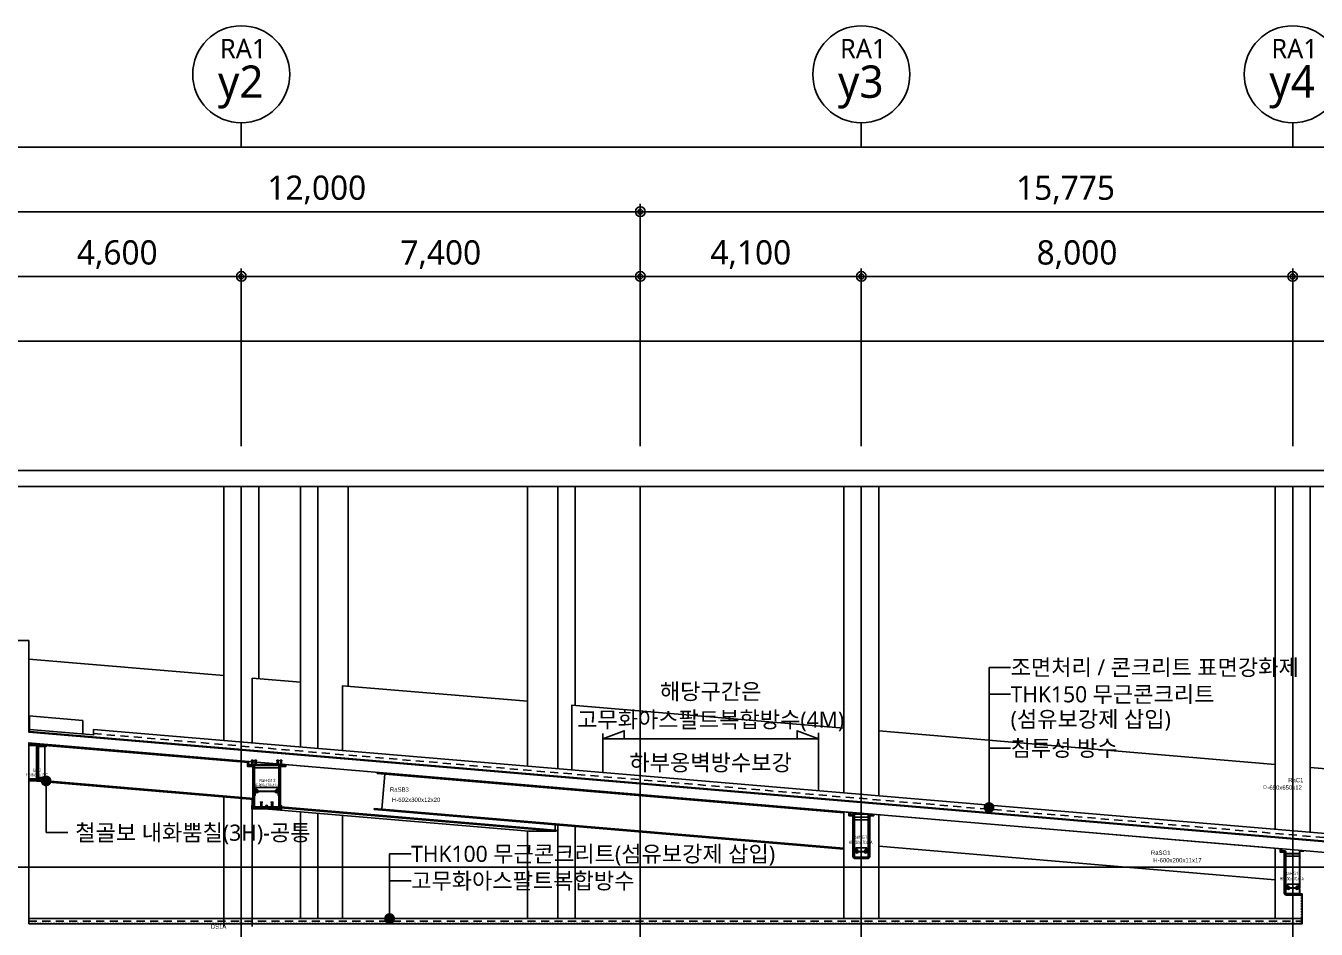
# Model space of a CAD drawing. Header units: millimetres. Extents: x 0 to 244676, y -5263 to 84354.
# Drawn here: x 154304 to 178236, y 66731 to 83491 of the extents above; entities that cross this region are included whole.
import ezdxf
from ezdxf.enums import TextEntityAlignment as Align

# ---------------------------------------------------------------- set-up
doc = ezdxf.new("R2010")
doc.units = ezdxf.units.MM
doc.header["$LTSCALE"] = 100
doc.header["$MEASUREMENT"] = 0
doc.header["$PDSIZE"] = -10
for name, pattern in [('CENTER', [2, 1.25, -0.25, 0.25, -0.25]), ('HID', [2.5, 1.5, -1]), ('HIDDEN', [9.525, 6.35, -3.175])]:
    doc.linetypes.add(name, pattern=pattern)
doc.layers.get('0').update_dxf_attribs({"linetype": 'CONTINUOUS'})
doc.layers.get('Defpoints').update_dxf_attribs({"color": 171, "linetype": 'CONTINUOUS'})
for name, color, linetype in [('251', 251, 'CONTINUOUS'), ('BOLT', 6, 'CONTINUOUS'), ('cen', 14, 'CONTINUOUS'), ('CEN(ST)', 1, 'CENTER'), ('CON', 2, 'CONTINUOUS'), ('DIM', 7, 'CONTINUOUS'), ('ELE-6', 8, 'CONTINUOUS'), ('ELE6', 8, 'CONTINUOUS'), ('FIN', 8, 'CONTINUOUS'), ('FIN(내화피복)', 8, 'CONTINUOUS'), ('HAT-252', 252, 'CONTINUOUS'), ('HF', 3, 'CONTINUOUS'), ('LED', 7, 'CONTINUOUS'), ('NDIM', 7, 'CONTINUOUS'), ('plate', 8, 'CONTINUOUS'), ('R', 3, 'CONTINUOUS'), ('SASAC 도면번호', 6, 'CONTINUOUS'), ('STEEL', 5, 'CONTINUOUS'), ('STUD', 6, 'CONTINUOUS'), ('SYM', 7, 'CONTINUOUS'), ('SYM(AXIS)', 7, 'CONTINUOUS'), ('TEXT(AXIS)', 2, 'CONTINUOUS'), ('TEXT(MIN)', 7, 'CONTINUOUS'), ('W', 7, 'CONTINUOUS'), ('wire-meshes', 1, 'CONTINUOUS')]:
    doc.layers.add(name, color=color, linetype=linetype)
doc.styles.add('CGS', font='cgse', dxfattribs={"bigfont": 'cgs'})
doc.styles.add('TE', font='malgun_0.ttf')
doc.styles.add('나눔바른고딕', font='NanumBarunGothic.ttf')
doc.dimstyles.new('BA', dxfattribs={"dimscale": 500, "dimtxt": 3, "dimasz": 1, "dimexe": 1, "dimexo": 5, "dimgap": 0.9, "dimtad": 1, "dimdec": 0, "dimdsep": 46, "dimlunit": 6, "dimtxsty": 'TE', "dimblk": 'DDD', "dimcen": 2.5, "dimclrd": 256, "dimclre": 256, "dimclrt": 3, "dimazin": 2, "dimtfac": 1, "dimtdec": 0, "dimtix": 1, "dimtmove": 2, "dimatfit": 3, "dimldrblk": 'DDD', "dimfxl": 1, "dimtolj": 1, "dimtzin": 0, "dimarcsym": 2})
doc.dimstyles.new('NDIM 1200', dxfattribs={"dimscale": 500, "dimtxt": 3, "dimasz": 1, "dimexe": 2, "dimexo": 2, "dimgap": 1, "dimtad": 1, "dimdec": 0, "dimdsep": 46, "dimtxsty": 'CGS', "dimblk": 'DOT0', "dimcen": 1, "dimdle": 8, "dimclrd": 2, "dimclre": 2, "dimclrt": 2, "dimadec": 0, "dimazin": 0, "dimtfac": 1, "dimtdec": 0, "dimtix": 1, "dimtmove": 2, "dimatfit": 3, "dimldrblk": 'DOT0', "dimfxl": 1, "dimtolj": 1, "dimtzin": 0, "dimlwd": -1, "dimlwe": -1, "dimarcsym": 0})

# ---------------------------------------------------------------- blocks, each defined once
blk = doc.blocks.new('*U152')
at = {"layer": 'Defpoints'}
for p, q in [((-150, 309), (-150, -309)), ((150, -309), (150, 309)), ((-6, 0), (6, 0))]:
    blk.add_line(p, q, dxfattribs=at)
at = {"layer": 'STEEL', "color": 0, "linetype": 'ByBlock', "ltscale": 0.5}
for p, q in [((-6, 309), (-150, 309)), ((-6, -309), (-6, 309)), ((150, 309), (6, 309)), ((6, 309), (6, -309)), ((-150, -309), (-6, -309)), ((6, -309), (150, -309))]:
    blk.add_line(p, q, dxfattribs=at)
for points in [[(-150, 309), (-150, 329), (150, 329), (150, 309)], [(150, -309), (150, -329), (-150, -329), (-150, -309)]]:
    blk.add_lwpolyline(points, dxfattribs=at)
blk = doc.blocks.new('RaSG2-SEC')
at = {"layer": 'HF'}
blk.add_blockref('*U152', (0, -329), dxfattribs=at)
at = {"layer": 'Defpoints', "style": 'TE', "width": 0.5}
for s, p in [('RaSG2', (2, -481)), ('H-658x300x12x20', (2, -561))]:
    blk.add_text(s, height=60, dxfattribs=at).set_placement(p, align=Align.MIDDLE_CENTER)
blk = doc.blocks.new('DOT0')
blk.add_line((-3, 0), (3, 0))
at = {"color": 6}
blk.add_circle((0, 0), 0.75, dxfattribs=at)
blk = doc.blocks.new('DDD')
at = {"layer": 'DIM', "color": 0}
for p, q in [((-1, 0), (1, 0)), ((0, -1), (0, 1))]:
    blk.add_line(p, q, dxfattribs=at)
for radius in [0.6, 0.3]:
    blk.add_circle((0, 0), radius, dxfattribs=at)
blk = doc.blocks.new('*D214')
at = {"layer": 'Defpoints', "color": 0, "ltscale": 0.4, "transparency": 16777216}
for p in [(177800, 78841), (177800, 74941), (181475, 74941)]:
    blk.add_point(p, dxfattribs=at)
at = {"layer": 'NDIM', "lineweight": -2, "ltscale": 0.4, "transparency": 16777216}
for p, q in [((177800, 75691), (177800, 78991)), ((181475, 75691), (181475, 78991)), ((181325, 78841), (177950, 78841))]:
    blk.add_line(p, q, dxfattribs=at)
at = {"layer": 'NDIM', "lineweight": -2, "ltscale": 0.4, "transparency": 16777216, "xscale": 150, "yscale": 150, "zscale": 150, "rotation": 180}
blk.add_blockref('DDD', (177800, 78841), dxfattribs=at)
at = {"layer": 'NDIM', "lineweight": -2, "ltscale": 0.4, "transparency": 16777216, "xscale": 150, "yscale": 150, "zscale": 150}
blk.add_blockref('DDD', (181475, 78841), dxfattribs=at)
at = {"layer": 'NDIM', "color": 3, "ltscale": 0.4, "transparency": 16777216, "insert": (179637, 79246), "char_height": 450, "attachment_point": 5, "style": 'TE'}
blk.add_mtext('\\A1;3,675', dxfattribs=at)
blk = doc.blocks.new('*D215')
at = {"layer": 'Defpoints', "color": 0, "ltscale": 0.4, "transparency": 16777216}
for p in [(165700, 78841), (165700, 74941), (169800, 74941)]:
    blk.add_point(p, dxfattribs=at)
at = {"layer": 'NDIM', "lineweight": -2, "ltscale": 0.4, "transparency": 16777216}
for p, q in [((165700, 75691), (165700, 78991)), ((169800, 75691), (169800, 78991)), ((169650, 78841), (165850, 78841))]:
    blk.add_line(p, q, dxfattribs=at)
at = {"layer": 'NDIM', "lineweight": -2, "ltscale": 0.4, "transparency": 16777216, "xscale": 150, "yscale": 150, "zscale": 150, "rotation": 180}
blk.add_blockref('DDD', (165700, 78841), dxfattribs=at)
at = {"layer": 'NDIM', "lineweight": -2, "ltscale": 0.4, "transparency": 16777216, "xscale": 150, "yscale": 150, "zscale": 150}
blk.add_blockref('DDD', (169800, 78841), dxfattribs=at)
at = {"layer": 'NDIM', "color": 3, "ltscale": 0.4, "transparency": 16777216, "insert": (167750, 79247), "char_height": 450, "attachment_point": 5, "style": 'TE'}
blk.add_mtext('\\A1;4,100', dxfattribs=at)
blk = doc.blocks.new('*D217')
at = {"layer": 'Defpoints', "color": 0, "ltscale": 0.4, "transparency": 16777216}
for p in [(165700, 78841), (158300, 74941), (165700, 74941)]:
    blk.add_point(p, dxfattribs=at)
at = {"layer": 'NDIM', "lineweight": -2, "ltscale": 0.4, "transparency": 16777216}
for p, q in [((158300, 75691), (158300, 78991)), ((165700, 75691), (165700, 78991)), ((158450, 78841), (165550, 78841))]:
    blk.add_line(p, q, dxfattribs=at)
at = {"layer": 'NDIM', "lineweight": -2, "ltscale": 0.4, "transparency": 16777216, "xscale": 150, "yscale": 150, "zscale": 150, "rotation": 180}
blk.add_blockref('DDD', (158300, 78841), dxfattribs=at)
at = {"layer": 'NDIM', "lineweight": -2, "ltscale": 0.4, "transparency": 16777216, "xscale": 150, "yscale": 150, "zscale": 150}
blk.add_blockref('DDD', (165700, 78841), dxfattribs=at)
at = {"layer": 'NDIM', "color": 3, "ltscale": 0.4, "transparency": 16777216, "insert": (162000, 79246), "char_height": 450, "attachment_point": 5, "style": 'TE'}
blk.add_mtext('\\A1;7,400', dxfattribs=at)
blk = doc.blocks.new('*D218')
at = {"layer": 'Defpoints', "color": 0, "ltscale": 0.4, "transparency": 16777216}
for p in [(153700, 78841), (153700, 74941), (158300, 74941)]:
    blk.add_point(p, dxfattribs=at)
at = {"layer": 'NDIM', "lineweight": -2, "ltscale": 0.4, "transparency": 16777216}
for p, q in [((153700, 75691), (153700, 78991)), ((158300, 75691), (158300, 78991)), ((158150, 78841), (153850, 78841))]:
    blk.add_line(p, q, dxfattribs=at)
at = {"layer": 'NDIM', "lineweight": -2, "ltscale": 0.4, "transparency": 16777216, "xscale": 150, "yscale": 150, "zscale": 150, "rotation": 180}
blk.add_blockref('DDD', (153700, 78841), dxfattribs=at)
at = {"layer": 'NDIM', "lineweight": -2, "ltscale": 0.4, "transparency": 16777216, "xscale": 150, "yscale": 150, "zscale": 150}
blk.add_blockref('DDD', (158300, 78841), dxfattribs=at)
at = {"layer": 'NDIM', "color": 3, "ltscale": 0.4, "transparency": 16777216, "insert": (156000, 79246), "char_height": 450, "attachment_point": 5, "style": 'TE'}
blk.add_mtext('\\A1;4,600', dxfattribs=at)
blk = doc.blocks.new('*D219')
at = {"layer": 'Defpoints', "color": 0, "ltscale": 0.4, "transparency": 16777216}
for p in [(153700, 80041), (153700, 74941), (165700, 74941)]:
    blk.add_point(p, dxfattribs=at)
at = {"layer": 'NDIM', "lineweight": -2, "ltscale": 0.4, "transparency": 16777216}
for p, q in [((153700, 75691), (153700, 80191)), ((165700, 75691), (165700, 80191)), ((165550, 80041), (153850, 80041))]:
    blk.add_line(p, q, dxfattribs=at)
at = {"layer": 'NDIM', "lineweight": -2, "ltscale": 0.4, "transparency": 16777216, "xscale": 150, "yscale": 150, "zscale": 150, "rotation": 180}
blk.add_blockref('DDD', (153700, 80041), dxfattribs=at)
at = {"layer": 'NDIM', "lineweight": -2, "ltscale": 0.4, "transparency": 16777216, "xscale": 150, "yscale": 150, "zscale": 150}
blk.add_blockref('DDD', (165700, 80041), dxfattribs=at)
at = {"layer": 'NDIM', "color": 3, "ltscale": 0.4, "transparency": 16777216, "insert": (159700, 80447), "char_height": 450, "attachment_point": 5, "style": 'TE'}
blk.add_mtext('\\A1;12,000', dxfattribs=at)
blk = doc.blocks.new('A$C2F20087E')
at = {"layer": 'SYM(AXIS)'}
blk.add_line((600, 0), (600, 300), dxfattribs=at)
blk.add_circle((600, 900), 600, dxfattribs=at)
blk = doc.blocks.new('*D228')
at = {"layer": 'Defpoints', "color": 0, "ltscale": 0.4, "transparency": 16777216}
for p in [(165700, 80041), (165700, 74941), (181475, 74941)]:
    blk.add_point(p, dxfattribs=at)
at = {"layer": 'NDIM', "lineweight": -2, "ltscale": 0.4, "transparency": 16777216}
for p, q in [((165700, 75691), (165700, 80191)), ((181475, 75691), (181475, 80191)), ((181325, 80041), (165850, 80041))]:
    blk.add_line(p, q, dxfattribs=at)
at = {"layer": 'NDIM', "lineweight": -2, "ltscale": 0.4, "transparency": 16777216, "xscale": 150, "yscale": 150, "zscale": 150, "rotation": 180}
blk.add_blockref('DDD', (165700, 80041), dxfattribs=at)
at = {"layer": 'NDIM', "lineweight": -2, "ltscale": 0.4, "transparency": 16777216, "xscale": 150, "yscale": 150, "zscale": 150}
blk.add_blockref('DDD', (181475, 80041), dxfattribs=at)
at = {"layer": 'NDIM', "color": 3, "ltscale": 0.4, "transparency": 16777216, "insert": (173587, 80447), "char_height": 450, "attachment_point": 5, "style": 'TE'}
blk.add_mtext('\\A1;15,775', dxfattribs=at)
blk = doc.blocks.new('*D229')
at = {"layer": 'Defpoints', "color": 0, "ltscale": 0.4, "transparency": 16777216}
for p in [(169800, 78841), (169800, 74941), (177800, 74941)]:
    blk.add_point(p, dxfattribs=at)
at = {"layer": 'NDIM', "lineweight": -2, "ltscale": 0.4, "transparency": 16777216}
for p, q in [((169800, 75691), (169800, 78991)), ((177800, 75691), (177800, 78991)), ((177650, 78841), (169950, 78841))]:
    blk.add_line(p, q, dxfattribs=at)
at = {"layer": 'NDIM', "lineweight": -2, "ltscale": 0.4, "transparency": 16777216, "xscale": 150, "yscale": 150, "zscale": 150, "rotation": 180}
blk.add_blockref('DDD', (169800, 78841), dxfattribs=at)
at = {"layer": 'NDIM', "lineweight": -2, "ltscale": 0.4, "transparency": 16777216, "xscale": 150, "yscale": 150, "zscale": 150}
blk.add_blockref('DDD', (177800, 78841), dxfattribs=at)
at = {"layer": 'NDIM', "color": 3, "ltscale": 0.4, "transparency": 16777216, "insert": (173800, 79246), "char_height": 450, "attachment_point": 5, "style": 'TE'}
blk.add_mtext('\\A1;8,000', dxfattribs=at)
blk = doc.blocks.new('*U162')
at = {"layer": 'BOLT'}
for p, q in [((-20, 0), (20, 0)), ((-20, 0), (-20, -4)), ((-17, 18), (17, 18)), ((20, 0), (20, -4)), ((-20, -4), (20, -4)), ((-18, -19), (-18, -6)), ((-14, -4), (14, -4)), ((-14, -20), (14, -20)), ((-10, -20), (-10, -31)), ((-10, -31), (-8, -33)), ((-10, -31), (10, -31)), ((-9, -19), (-9, -6)), ((-8, -33), (8, -33)), ((10, -31), (8, -33)), ((9, -19), (9, -6)), ((10, -20), (10, -31)), ((18, -19), (18, -6))]:
    blk.add_line(p, q, dxfattribs=at)
at = {"layer": 'BOLT', "linetype": 'HIDDEN'}
for p, q in [((-10, 18), (-10, 0)), ((10, 18), (10, 0))]:
    blk.add_line(p, q, dxfattribs=at)
at = {"layer": 'BOLT'}
for centre, radius, start, end in [((0, 13), 17.6, 15.5187, 164.4813), ((-14, -11), 6.71, 47.8966, 132.1034), ((-14, -14), 6.71, 227.8966, 312.1034), ((0, -29), 24.2, 68.2132, 111.7868), ((0, 4), 24.2, 248.2132, 291.7868), ((14, -11), 6.71, 47.8966, 132.1034), ((14, -14), 6.71, 227.8966, 312.1034)]:
    blk.add_arc(centre, radius, start, end, dxfattribs=at)
at = {"layer": 'cen'}
blk.add_line((0, 36), (0, -38), dxfattribs=at)
blk = doc.blocks.new('*U144')
at = {"layer": 'Defpoints'}
blk.add_point((0, 0), dxfattribs=at)
at = {"layer": 'HF'}
for p, q in [((-209, 0), (-147, 0)), ((-209, 0), (-209, -6)), ((209, 0), (147, 0)), ((209, 0), (209, -6)), ((-209, -6), (-147, -6)), ((-135, -18), (-135, -682)), ((-129, -18), (-129, -682)), ((129, -18), (129, -682)), ((135, -18), (135, -682)), ((209, -6), (147, -6)), ((-117, -694), (-55, -694)), ((-117, -700), (-55, -700)), ((-117, -706), (-55, -706)), ((-55, -694), (-55, -700)), ((-55, -700), (-55, -706)), ((117, -694), (55, -694)), ((55, -694), (55, -700)), ((117, -700), (55, -700)), ((55, -700), (55, -706)), ((117, -706), (55, -706)), ((-135, -718), (-135, -782)), ((-129, -718), (-129, -782)), ((-117, -794), (117, -794)), ((-117, -800), (117, -800)), ((129, -718), (129, -782)), ((135, -718), (135, -782))]:
    blk.add_line(p, q, dxfattribs=at)
for centre, radius, start, end in [((-147, -18), 18, 360, 450), ((147, -18), 18, 90, 180), ((-147, -18), 12, 360, 450), ((147, -18), 12, 90, 180), ((-117, -682), 18, 180, 270), ((-117, -718), 18, 90, 180), ((-117, -682), 12, 180, 270), ((-117, -718), 12, 90, 180), ((117, -682), 12, 270, 360), ((117, -682), 18, 270, 360), ((117, -718), 18, 0, 90), ((117, -718), 12, 0, 90), ((-117, -782), 18, 180, 270), ((-117, -782), 12, 180, 270), ((117, -782), 12, 270, 360), ((117, -782), 18, 270, 360)]:
    blk.add_arc(centre, radius, start, end, dxfattribs=at)
blk = doc.blocks.new('RaHG11-SEC')
at = {"layer": 'plate'}
for p, q in [((129, -50), (-129, -50)), ((129, -54), (-129, -54)), ((129, -100), (-129, -100)), ((-105, -694), (-105, -619)), ((-105, -619), (105, -619)), ((105, -694), (105, -619))]:
    blk.add_line(p, q, dxfattribs=at)
for points in [[(-105, -688), (105, -688)], [(105, -694), (-105, -694)]]:
    blk.add_lwpolyline(points, dxfattribs=at)
at = {"layer": 'BOLT', "rotation": 179.9999999999832}
for p in [(-80, -688), (80, -688)]:
    blk.add_blockref('*U162', p, dxfattribs=at)
at = {"layer": 'HF'}
blk.add_blockref('*U144', (0, 0), dxfattribs=at)
at = {"layer": 'Defpoints', "style": '나눔바른고딕'}
blk.add_text('RaHG11', height=60, dxfattribs=at).set_placement((3, -468), align=Align.BOTTOM_CENTER)
at = {"layer": 'Defpoints', "style": '나눔바른고딕', "width": 0.6}
blk.add_text('HF-800x270x8-A', height=60, dxfattribs=at).set_placement((-15, -567), align=Align.BOTTOM_CENTER)
blk = doc.blocks.new('SB16')
at = {"layer": 'STUD'}
for p, q in [((-8, 0), (-8, 70)), ((8, 0), (8, 70))]:
    blk.add_line(p, q, dxfattribs=at)
blk.add_lwpolyline([(-15, 70), (-15, 80), (14, 80), (14, 70)], close=True, dxfattribs=at)
blk = doc.blocks.new('*U166')
for p, q in [((-135, 0), (-335, 0)), ((-335, 0), (-335, -12)), ((-135, -12), (-135, 0)), ((335, 0), (135, 0)), ((135, 0), (135, -12)), ((335, -12), (335, 0)), ((-335, -12), (-135, -12)), ((135, -12), (335, -12))]:
    blk.add_line(p, q)
at = {"linetype": 'ByBlock'}
for points in [[(-235, -785), (-223, -785), (-223, -12), (-235, -12)], [(223, -785), (235, -785), (235, -12), (223, -12)]]:
    blk.add_lwpolyline(points, close=True, dxfattribs=at)
blk.add_lwpolyline([(-255, -800), (255, -800), (255, -785), (-255, -785)], close=True)
at = {"layer": 'Defpoints'}
blk.add_point((0, 0), dxfattribs=at)
blk = doc.blocks.new('*U132')
at = {"layer": 'BOLT'}
for p, q in [((-20, 0), (20, 0)), ((-20, 0), (-20, -4)), ((-17, 15), (17, 15)), ((20, 0), (20, -4)), ((-20, -4), (20, -4)), ((-18, -19), (-18, -6)), ((-14, -4), (14, -4)), ((-14, -20), (14, -20)), ((-10, -20), (-10, -31)), ((-10, -31), (-8, -33)), ((-10, -31), (10, -31)), ((-9, -19), (-9, -6)), ((-8, -33), (8, -33)), ((10, -31), (8, -33)), ((9, -19), (9, -6)), ((10, -20), (10, -31)), ((18, -19), (18, -6))]:
    blk.add_line(p, q, dxfattribs=at)
at = {"layer": 'BOLT', "linetype": 'HIDDEN'}
for p, q in [((-10, 15), (-10, 0)), ((10, 15), (10, 0))]:
    blk.add_line(p, q, dxfattribs=at)
at = {"layer": 'BOLT'}
for centre, radius, start, end in [((0, 10), 17.6, 15.5187, 164.4813), ((-14, -11), 6.71, 47.8966, 132.1034), ((-14, -14), 6.71, 227.8966, 312.1034), ((0, -29), 24.2, 68.2132, 111.7868), ((0, 4), 24.2, 248.2132, 291.7868), ((14, -11), 6.71, 47.8966, 132.1034), ((14, -14), 6.71, 227.8966, 312.1034)]:
    blk.add_arc(centre, radius, start, end, dxfattribs=at)
at = {"layer": 'cen'}
blk.add_line((0, 33), (0, -38), dxfattribs=at)
blk = doc.blocks.new('W')
at = {"layer": 'W'}
h = blk.add_hatch(color=256, dxfattribs=at)
h.dxf.hatch_style = 1
edge = h.paths.add_edge_path()
edge.add_line((0, 0), (0, 7.5))
edge.add_arc((0, 0), 7.5, 90, 180)
edge.add_line((-7.5, 0), (0, 0))
blk.add_lwpolyline([(0, 0), (0, 7.5, 0.4142136), (-7.5, 0)], format="xyb", close=True, dxfattribs=at)
blk = doc.blocks.new('*U131')
at = {"layer": 'STUD', "color": 0, "linetype": 'ByBlock'}
for p, q in [((0, 11), (-80, 11)), ((0, -11), (-80, -11))]:
    blk.add_line(p, q, dxfattribs=at)
blk.add_lwpolyline([(-80, -17), (-90, -17), (-90, 17), (-80, 17)], close=True, dxfattribs=at)
blk = doc.blocks.new('R')
at = {"layer": 'R', "const_width": 15}
blk.add_lwpolyline([(-7.5, -15, 1), (7.5, -15, 1)], format="xyb", close=True, dxfattribs=at)
at = {"layer": 'R'}
blk.add_circle((0, -15), 15, dxfattribs=at)
blk = doc.blocks.new('*U167')
at = {"layer": 'plate'}
h = blk.add_hatch(color=256, dxfattribs=at)
h.dxf.hatch_style = 1
edge = h.paths.add_edge_path()
edge.add_line((-223, -575), (-223, -583))
edge.add_arc((-232, -567), 18.2, 300.2401, 362.539)
edge.add_arc((-225, -564), 10.7, 278.6843, 351.3157, ccw=False)
h = blk.add_hatch(color=256, dxfattribs=at)
h.dxf.hatch_style = 1
edge = h.paths.add_edge_path()
edge.add_line((223, -575), (223, -583))
edge.add_arc((232, -567), 18.2, 177.461, 239.7599, ccw=False)
edge.add_arc((225, -564), 10.7, 188.6843, 261.3157)
at = {"layer": 'Defpoints'}
for p in [(0, 0), (-235, -20), (235, -20), (0, -785), (0, -800)]:
    blk.add_point(p, dxfattribs=at)
at = {"layer": 'plate'}
for p, q in [((223, -12), (-223, -12)), ((223, -12), (-223, -12)), ((223, -12), (-223, -12)), ((223, -16), (-223, -16)), ((223, -16), (-223, -16)), ((223, -16), (-223, -16)), ((223, -62), (-223, -62)), ((223, -62), (-223, -62)), ((223, -62), (-223, -62)), ((203, -425), (-203, -425)), ((-203, -500), (-203, -425)), ((203, -425), (203, -500)), ((203, -494), (-203, -494)), ((203, -500), (-203, -500))]:
    blk.add_line(p, q, dxfattribs=at)
for points in [[(-205, -509), (-157, -509, 0.414214), (-148, -500), (-223, -500), (-223, -575, 0.414214), (-214, -566), (-214, -518, -0.414214)], [(-223, -575), (-223, -583, 0.278729), (-214, -566, -0.327968)], [(205, -509), (157, -509, -0.414214), (148, -500), (223, -500), (223, -575, -0.414214), (214, -566), (214, -518, 0.414214)], [(223, -575), (223, -583, -0.278729), (214, -566, 0.327968)]]:
    blk.add_lwpolyline(points, format="xyb", close=True, dxfattribs=at)
at = {"layer": 'BOLT', "xscale": -1, "rotation": 180}
blk.add_blockref('*U132', (-183, -494), dxfattribs=at)
at = {"layer": 'BOLT', "rotation": 180}
blk.add_blockref('*U132', (183, -494), dxfattribs=at)
at = {"layer": 'plate', "xscale": -1}
blk.add_blockref('W', (-223, -500), dxfattribs=at)
at = {"layer": 'plate', "rotation": 270}
for p in [(-100, -785), (100, -785)]:
    blk.add_blockref('*U131', p, dxfattribs=at)
at = {"layer": 'plate'}
blk.add_blockref('W', (223, -500), dxfattribs=at)
at = {"layer": 'plate', "xscale": -1.066666666666665, "yscale": 1.066666666666665, "zscale": 1.066666666666665, "rotation": 180}
blk.add_blockref('R', (0, -785), dxfattribs=at)
blk = doc.blocks.new('RaHG12-SEC')
blk.add_blockref('*U167', (0, 0))
at = {"layer": 'HF'}
blk.add_blockref('*U166', (0, 0), dxfattribs=at)
at = {"layer": 'STUD'}
for p in [(-265, 0), (-205, 0), (205, 0), (265, 0)]:
    blk.add_blockref('SB16', p, dxfattribs=at)
at = {"layer": 'Defpoints', "style": '나눔바른고딕', "width": 0.6}
blk.add_text('BHF-800x470x12x12', height=60, dxfattribs=at).set_placement((-1, -432), align=Align.BOTTOM_CENTER)
at = {"layer": 'Defpoints', "style": '나눔바른고딕'}
blk.add_text('RaHG12', height=60, dxfattribs=at).set_placement((13, -294), align=Align.MIDDLE_CENTER)

msp = doc.modelspace()

# ---------------------------------------------------------------- hatches: boundary and pattern name
at = {"layer": 'HAT-252', "ltscale": 10000}
h = msp.add_hatch(dxfattribs=at)
h.set_pattern_fill('ANSI37', color=256, scale=3000)
edge = h.paths.add_edge_path()
edge.add_line((216500, 67229), (216500, 53009))
edge.add_line((216500, 53009), (143300, 53009))
edge.add_line((143300, 53009), (143300, 56569))
edge.add_line((143300, 56569), (153934.6, 56569))
edge.add_line((153934.6, 56569), (154685.2, 57869))
edge.add_line((154685.2, 57869), (180663, 57869))
edge.add_line((180663, 57869), (181240.4, 56869))
edge.add_line((181240.4, 56869), (195468.4, 56869))
edge.add_line((195468.4, 56869), (196565.4, 54969))
edge.add_line((196565.4, 54969), (198700, 54969))
edge.add_line((198700, 54969), (198700, 55029))
edge.add_line((198700, 55029), (198600, 55029))
edge.add_line((198600, 55029), (198600, 57229))
edge.add_line((198600, 57229), (198035, 57229))
edge.add_line((198035, 57229), (198035, 66544))
edge.add_line((198035, 66544), (199000, 66544))
edge.add_line((199000, 66544), (199000, 66579))
edge.add_line((199000, 66579), (200641, 66579))
edge.add_line((200641, 66579), (200641, 66573))
edge.add_line((200641, 66573), (200703, 66573))
edge.add_arc((200703, 66561), 12, 0, 90, ccw=False)
edge.add_line((200715, 66561), (200715, 65897))
edge.add_arc((200733, 65897), 18, 180, 270)
edge.add_line((200733, 65879), (200967, 65879))
edge.add_arc((200967, 65897), 18, 270, 360)
edge.add_line((200985, 65897), (200985, 66561))
edge.add_arc((200997, 66561), 12, 90, 180, ccw=False)
edge.add_line((200997, 66573), (201059, 66573))
edge.add_line((201059, 66573), (201059, 66579))
edge.add_line((201059, 66579), (203891, 66579))
edge.add_line((203891, 66579), (203891, 66573))
edge.add_line((203891, 66573), (203953, 66573))
edge.add_arc((203953, 66561), 12, 0, 90, ccw=False)
edge.add_line((203965, 66561), (203965, 65897))
edge.add_arc((203983, 65897), 18, 180, 270)
edge.add_line((203983, 65879), (204217, 65879))
edge.add_arc((204217, 65897), 18, 270, 360)
edge.add_line((204235, 65897), (204235, 66561))
edge.add_arc((204247, 66561), 12, 90, 180, ccw=False)
edge.add_line((204247, 66573), (204309, 66573))
edge.add_line((204309, 66573), (204309, 66579))
edge.add_line((204309, 66579), (207141, 66579))
edge.add_line((207141, 66579), (207141, 66573))
edge.add_line((207141, 66573), (207203, 66573))
edge.add_arc((207203, 66561), 12, 0, 90, ccw=False)
edge.add_line((207215, 66561), (207215, 65897))
edge.add_arc((207233, 65897), 18, 180, 270)
edge.add_line((207233, 65879), (207467, 65879))
edge.add_arc((207467, 65897), 18, 270, 360)
edge.add_line((207485, 65897), (207485, 66561))
edge.add_arc((207497, 66561), 12, 90, 180, ccw=False)
edge.add_line((207497, 66573), (207559, 66573))
edge.add_line((207559, 66573), (207559, 66579))
edge.add_line((207559, 66579), (210500, 66579))
edge.add_line((210500, 66579), (210500, 65979))
edge.add_line((210500, 65979), (210700, 65979))
edge.add_line((210700, 65979), (210700, 57229))
edge.add_line((210700, 57229), (207500, 57229))
edge.add_line((207500, 57229), (207500, 55029))
edge.add_line((207500, 55029), (207400, 55029))
edge.add_line((207400, 55029), (207400, 54969))
edge.add_line((207400, 54969), (211600, 54969))
edge.add_line((211600, 54969), (211600, 55029))
edge.add_line((211600, 55029), (211500, 55029))
edge.add_line((211500, 55029), (211500, 65929))
edge.add_line((211500, 65929), (211535, 65929))
edge.add_line((211535, 65929), (211535, 67229))
edge.add_line((211535, 67229), (216500, 67229))

# ---------------------------------------------------------------- linework, layer by layer
at = {"layer": '251', "ltscale": 0.5}
for p, q in [((158625, 74941), (158625, 71380.3)), ((160284.7, 74941), (160284.7, 71240))]:
    msp.add_line(p, q, dxfattribs=at)
msp.add_lwpolyline([(154359.6, 66929), (177965, 66929)], dxfattribs=at)
at = {"layer": 'CEN(ST)', "ltscale": 10000}
for p, q in [((158300, 74941), (158300, 53009)), ((165700, 74941), (165700, 53009)), ((169800, 74941), (169800, 53009)), ((177800, 74941), (177800, 53009)), ((142300, 67879), (216500, 67879))]:
    msp.add_line(p, q, dxfattribs=at)
at = {"layer": 'CON', "ltscale": 1000}
for points in [[(154059.6, 68679), (154059.6, 72085.9), (154359.6, 72085.9), (154359.6, 70386.5), (185800, 67728.5)], [(177591, 68186), (177591, 68221.4), (170009, 68862.4), (169591, 68862.4), (169591, 68897.7), (159106.4, 69784.1), (158436.4, 69784.1), (158436.4, 69840.7), (154659.6, 70160), (154359.6, 70160), (154359.6, 66829)], [(154359.6, 66829), (177975, 66829), (177975, 67386), (177917, 67386)]]:
    msp.add_lwpolyline(points, dxfattribs=at)
at = {"layer": 'Defpoints', "ltscale": 10000}
msp.add_line((185774.1, 67529.6), (154347, 70186.4), dxfattribs=at)
for points in [[(222800, 46709), (136000, 46709), (136000, 81241), (222800, 81241)], [(221600, 47909), (137200, 47909), (137200, 80041), (221600, 80041)], [(220400, 49109), (138400, 49109), (138400, 78841), (220400, 78841)], [(219200, 50309), (139600, 50309), (139600, 77641), (219200, 77641)], [(216800, 52709), (142000, 52709), (142000, 75241), (216800, 75241)], [(216500, 53009), (142300, 53009), (142300, 74941), (216500, 74941)]]:
    msp.add_lwpolyline(points, close=True, dxfattribs=at)
at = {"layer": 'ELE-6', "ltscale": 10000}
for p, q in [((157975, 74941), (157975, 70231.4)), ((159396.7, 70111.2), (159396.7, 74941)), ((159721.7, 70083.7), (159721.7, 74941)), ((163606, 69755.3), (163606, 74941)), ((164168.9, 74941), (164168.9, 69707.7)), ((164493.9, 74941), (164493.9, 70884.2)), ((169475, 74941), (169475, 69259.2)), ((170125, 69204.2), (170125, 74941)), ((177475, 74941), (177475, 68582.8)), ((178125, 74941), (178125, 68527.9)), ((158436.4, 69820.6), (154659.6, 70139.9)), ((158536.4, 69137.8), (154359.6, 69490.9)), ((158536.4, 69157.8), (154462.2, 69502.3)), ((160819, 69619.2), (160820.7, 69639.1)), ((160962.5, 69607.1), (160819, 69619.2)), ((160907.5, 68957.4), (160962.5, 69607.1)), ((169475, 68887.4), (160962.5, 69607.1)), ((157975, 69185.2), (157975, 66779)), ((158504.7, 66779), (158504.7, 69140.5)), ((164122.5, 68568.2), (159026.4, 68999.1)), ((159026.4, 68984.1), (164142.5, 68551.5)), ((160762.4, 68949.6), (160764, 68969.5)), ((169475, 68213), (160762.4, 68949.6)), ((160764, 68969.5), (160907.5, 68957.4)), ((169476.7, 68233), (160907.5, 68957.4)), ((160919.5, 68956.4), (160919.5, 68956.4)), ((159396.7, 66929), (159396.7, 68909.6)), ((159721.7, 66929), (159721.7, 68882.2)), ((160180.5, 66929), (160180.5, 68843.4)), ((169475, 68907.5), (169475, 66929)), ((170125, 66929), (170125, 68852.5)), ((163606, 66929), (163606, 68553.8)), ((164168.9, 68661.6), (164168.9, 66929)), ((164493.9, 68634.1), (164493.9, 66929)), ((177475, 67647.1), (170125, 68268.5)), ((177475, 68231.2), (177475, 66929))]:
    msp.add_line(p, q, dxfattribs=at)
msp.add_lwpolyline([(158516.4, 68984.1), (163632.5, 68551.5), (164142.5, 68551.5), (164142.5, 68566.5), (164122.5, 68568.2), (164122.5, 68669.8)], dxfattribs=at)
at = {"layer": 'ELE6', "ltscale": 0.5}
for points in [[(154359.6, 71740.9), (157975, 71435.3)], [(158504.7, 70186.6), (158504.7, 71390.5), (159396.7, 71315.1)], [(160180.5, 70044.9), (160180.5, 71248.8), (163606, 70959.2)], [(164433.8, 69685.3), (164433.8, 70889.2), (169475, 70463.1)], [(170125, 70408.1), (177475, 69786.7)], [(178125, 69731.8), (185475, 69110.4)]]:
    msp.add_lwpolyline(points, dxfattribs=at)
at = {"layer": 'FIN', "ltscale": 0.5}
for p in [(154359.6, 70687.5), (155359.6, 70352.1)]:
    msp.add_line(p, (155359.6, 70603), dxfattribs=at)
for points in [[(154369.6, 70687.5), (154369.6, 70395.7), (185800.4, 67738.5), (186285, 67738.5), (186285, 66839)], [(154369.6, 70435.8), (155559.6, 70335.2), (155559.6, 70435.6), (185800, 67879)]]:
    msp.add_lwpolyline(points, dxfattribs=at)
at = {"layer": 'FIN(내화피복)', "ltscale": 10000}
msp.add_lwpolyline([(154659.6, 70160), (154659.6, 70140), (154515.6, 70140), (154515.6, 69522.3), (154659.6, 69522.3), (154659.6, 69502.3), (154359.6, 69502.3), (154359.6, 69481.3), (154680.6, 69481.3), (154680.6, 69543.3), (154536.6, 69543.3), (154536.6, 70119), (154680.6, 70119), (154680.6, 70158.2)], close=True, dxfattribs=at)
msp.add_lwpolyline([(159127.4, 69782.3), (159127.4, 69751.1), (159027.4, 69751.1), (159027.4, 69020.1), (159047.4, 69020.1), (159047.4, 68963.1), (158495.4, 68963.1), (158495.4, 69020.1), (158515.4, 69020.1), (158515.4, 69751.1), (158415.4, 69751.1), (158415.4, 69805.1), (158436.4, 69805.1), (158436.4, 69772.1), (158536.4, 69772.1), (158536.4, 68999.1), (158516.4, 68999.1), (158516.4, 68984.1), (159026.4, 68984.1), (159026.4, 68999.1), (159006.4, 68999.1), (159006.4, 69772.1), (159106.4, 69772.1), (159106.4, 69784.1), (159127.4, 69782.3)], dxfattribs=at)
for points in [[(169591, 68883.4), (169591, 68856.4), (169653, 68856.4, -0.4142136), (169665, 68844.4), (169665, 68080.4, 0.4142136), (169683, 68062.4), (169917, 68062.4, 0.4142136), (169935, 68080.4), (169935, 68844.4, -0.4142136), (169947, 68856.4), (170009, 68856.4), (170009, 68862.4), (170030, 68860.6), (170030, 68835.4), (169956, 68835.4), (169956, 68080.4, -0.4142136), (169917, 68041.4), (169683, 68041.4, -0.4142136), (169644, 68080.4), (169644, 68835.4), (169570, 68835.4), (169570, 68883.4)], [(177975, 67365), (177683, 67365, -0.4142136), (177644, 67404), (177644, 68159), (177570, 68159), (177570, 68207), (177591, 68207), (177591, 68180), (177653, 68180, -0.4142136), (177665, 68168), (177665, 67404, 0.4142136), (177683, 67386), (177975, 67386)]]:
    msp.add_lwpolyline(points, format="xyb", close=True, dxfattribs=at)
at = {"layer": 'HAT-252', "linetype": 'HID', "ltscale": 0.2}
msp.add_lwpolyline([(154359.6, 66839), (177965, 66839), (177965, 67386)], dxfattribs=at)
at = {"layer": 'SYM'}
for p, q in [((165005, 69637), (165005, 70363.7)), ((169005, 69298.9), (169005, 70371.7))]:
    msp.add_line(p, q, dxfattribs=at)
for points in [[(167005, 70263.7), (165005, 70263.7), (165401.7, 70413.3), (165401.7, 70263.7)], [(167005, 70263.7), (169005, 70263.7), (168608.3, 70413.3), (168608.3, 70263.7)]]:
    msp.add_lwpolyline(points, dxfattribs=at)
at = {"layer": 'TEXT(MIN)', "ltscale": 10000}
for p, q in [((172569.2, 71089.1), (172169.2, 71089.1)), ((172569.2, 70089.1), (172169.2, 70089.1)), ((161450.9, 67629), (161050.9, 67629))]:
    msp.add_line(p, q, dxfattribs=at)
at = {"layer": 'wire-meshes', "linetype": 'HID'}
for points in [[(155559.6, 70360.3), (185793.7, 67804.3)], [(154359.6, 66879), (177965, 66879)]]:
    msp.add_lwpolyline(points, dxfattribs=at)

# ---------------------------------------------------------------- block references
at = {"xscale": 1.500000000000013, "yscale": 1.500000000000013, "zscale": 1.500000000000013}
for p in [(157400, 81241), (168900, 81241), (176900, 81241)]:
    msp.add_blockref('A$C2F20087E', p, dxfattribs=at)
for name, p in [('RaSG2-SEC', (154509.6, 70160)), ('RaHG11-SEC', (169800, 68862.4)), ('RaHG11-SEC', (177800, 68186))]:
    msp.add_blockref(name, p)
at = {"layer": 'SASAC 도면번호'}
msp.add_blockref('RaHG12-SEC', (158771.4, 69784.1), dxfattribs=at)

# ---------------------------------------------------------------- texts
at = {"layer": 'Defpoints', "style": 'CGS'}
for s, p in [('RaC1', (177858.4, 69432.6)), ('RaSB3', (161232.4, 69258.3)), ('H-692x300x12x20', (161543.1, 69068.1)), ('ㅁ-650x650x12', (177603.6, 69295.3)), ('RaSG1', (175352.6, 68086.8)), ('H-600x200x11x17', (175663.4, 67946.8)), ('DS1A', (157879.6, 66717))]:
    msp.add_text(s, height=80, dxfattribs=at).set_placement(p, align=Align.BOTTOM_CENTER)
at = {"layer": 'TEXT(AXIS)', "style": '나눔바른고딕'}
for p in [(158335.6, 83067.7), (169835.6, 83067.7), (177835.6, 83067.7)]:
    msp.add_text('RA1', height=360, dxfattribs=at).set_placement(p, align=Align.MIDDLE_CENTER)
for s, p in [('y2', (158290, 82358.5)), ('y3', (169790, 82358.5)), ('y4', (177790, 82358.5))]:
    msp.add_text(s, height=600, dxfattribs=at).set_placement(p, align=Align.MIDDLE)
at = {"layer": 'TEXT(MIN)', "style": '나눔바른고딕'}
for s, p in [('조면처리 / 콘크리트 표면강화제', (172569.2, 71589.1)), ('THK150 무근콘크리트', (172569.2, 71089.1)), ('(섬유보강제 삽입)', (172569.2, 70629.8)), ('침투성 방수', (172569.2, 70089.1)), ('철골보 내화뿜칠(3H)-공통', (155222.2, 68522.4)), ('THK100 무근콘크리트(섬유보강제 삽입)', (161450.9, 68129)), ('고무화아스팔트복합방수', (161450.9, 67629))]:
    msp.add_text(s, height=300, dxfattribs=at).set_placement(p, align=Align.MIDDLE_LEFT)
for s, p in [('해당구간은', (167005, 71142.1)), ('고무화아스팔트복합방수(4M)', (167005, 70619.4)), ('하부옹벽방수보강', (167005, 69820.9))]:
    msp.add_text(s, height=300, dxfattribs=at).set_placement(p, align=Align.MIDDLE_CENTER)

# ---------------------------------------------------------------- dimensions: what is measured, and where the dimension line sits
at = {"layer": 'NDIM', "ltscale": 0.4}
for base, p1, p2, picture, middle in [((153700, 80041), (165700, 74941), (153700, 74941), '*D219', (159700, 80447.4)), ((165700, 80041), (181475, 74941), (165700, 74941), '*D228', (173587.5, 80447.4)), ((153700, 78841), (158300, 74941), (153700, 74941), '*D218', (156000, 79246.2)), ((165700, 78841), (158300, 74941), (165700, 74941), '*D217', (162000, 79246.2)), ((165700, 78841), (169800, 74941), (165700, 74941), '*D215', (167750, 79247.4)), ((169800, 78841), (177800, 74941), (169800, 74941), '*D229', (173800, 79246.2)), ((177800, 78841), (181475, 74941), (177800, 74941), '*D214', (179637.5, 79246.2))]:
    dim = msp.add_linear_dim(base=base, p1=p1, p2=p2, dimstyle='BA', override={"dimscale": 150}, dxfattribs=at)
    dim.commit()
    dim.dimension.update_dxf_attribs({"geometry": picture, "text_midpoint": middle})

# ---------------------------------------------------------------- leaders
at = {"layer": 'LED', "ltscale": 10000}
for points in [[(172169.2, 68989.1), (172169.2, 71589.1), (172569.2, 71589.1)], [(154680.6, 69481.3), (154680.6, 68522.4), (155080.6, 68522.4)], [(161050.9, 66929), (161050.9, 68129), (161450.9, 68129)]]:
    msp.add_leader(points, dimstyle='NDIM 1200', override={"dimasz": 0.4, "dimtad": 0, "dimclrd": 256, "dimldrblk": 'Dot'}, dxfattribs=at)

doc.saveas('drawing.dxf')
